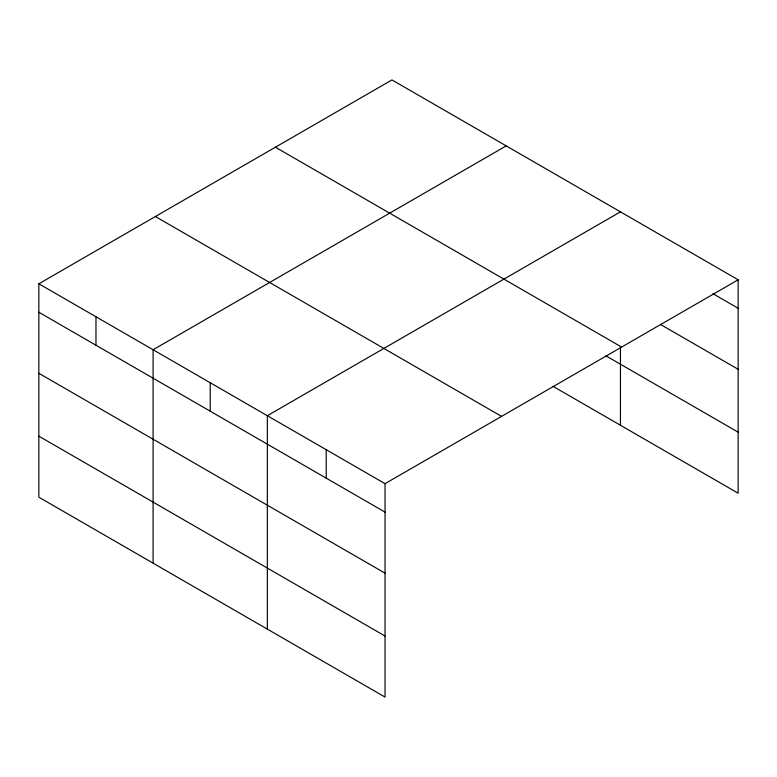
<?xml version="1.0" encoding="UTF-8"?>
<svg xmlns="http://www.w3.org/2000/svg" width="777" height="777" viewBox="0 0 777 777"><rect width="100%" height="100%" fill="white"/><g stroke="black" fill="none" stroke-linecap="round" stroke-linejoin="round"><path stroke-width="1.17" d="M38.85 283.79L385.042 483.663L385.042 697.076L38.85 497.202L38.85 283.79L391.958 79.924L738.15 279.798L738.15 493.21L552.933 386.276M506.196 145.891L153.098 349.747L153.098 563.16M620.444 211.849L267.337 415.705L267.337 629.117M385.042 483.663L738.15 279.798M712.927 293.687L738.15 308.255M660.382 324.388L738.15 369.289M275.427 147.203L621.629 347.076M605.905 355.817L738.15 432.167M155.371 216.521L501.573 416.394M38.85 312.247L385.042 512.121M38.85 373.281L385.042 573.154M38.85 436.159L385.042 636.033M620.444 347.28L620.444 425.252M326.194 449.689L326.194 478.137M210.217 382.731L210.217 411.179M95.969 316.773L95.969 345.221"/></g></svg>
